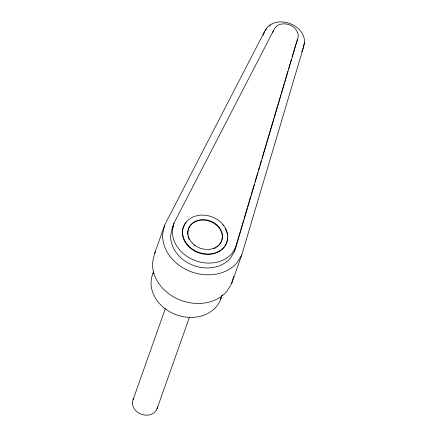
<?xml version="1.0" encoding="UTF-8"?>
<svg xmlns="http://www.w3.org/2000/svg" width="437" height="437" viewBox="0 0 437 437"><rect width="100%" height="100%" fill="white"/><g stroke="black" fill="none" stroke-linecap="round" stroke-linejoin="round"><path stroke-width="0.66" d="M154.523 253.733L152.573 262.304A41.357 34.042 19.5 0 0 180.394 300.126A41.357 34.042 19.5 0 0 227.071 291.124L231.615 283.553L241.748 254.94L303.639 46.754C310.357 25.346 274.136 11.624 264.483 31.606L164.656 225.121L154.523 253.733L155.463 251.914M164.656 225.121L162.701 233.691A41.357 34.042 19.5 0 0 190.527 271.514A41.357 34.042 19.5 0 0 237.198 262.511L241.748 254.94M172.315 227.89L170.714 234.926A33.185 27.318 19.5 0 0 193.039 265.275A33.185 27.318 19.5 0 0 230.49 258.048L234.221 251.838L235.947 246.965L298.263 36.659A12.897 10.614 19.5 0 0 289.589 24.865A12.897 10.614 19.5 0 0 275.031 27.673L174.035 223.017L172.315 227.89L173.249 226.071M174.035 223.017L172.435 230.053A33.185 27.318 19.5 0 0 194.765 260.403A33.185 27.318 19.5 0 0 232.216 253.176L235.947 246.965M234.221 251.838L240.252 231.561M240.64 230.25L243.753 219.784M244.141 218.478L247.249 208.012M247.642 206.706L250.751 196.24M251.138 194.929L254.252 184.463M255.028 181.847L257.754 172.691M258.529 170.075L259.502 166.803M259.889 165.497L261.255 160.92M262.031 158.303L273.895 118.4M274.283 117.094L277.391 106.628M277.785 105.322L280.893 94.856M281.281 93.545L284.394 83.079M284.782 81.774L287.896 71.307M288.671 68.691L291.392 59.536M292.173 56.919L293.145 53.647M293.533 52.336L295.865 44.492M153.518 271.863L152.857 273.731A36.233 29.825 19.5 0 0 175.499 314.476A36.233 29.825 19.5 0 0 220.428 299.869L221.592 295.953M231.615 283.553L233.751 276.375M133.061 399.74L165.366 308.517M263.134 35.424L264.483 31.606M265.701 30.623L266.603 28.077M269.678 26.231L270.126 24.958M272.601 32.72L273.464 30.284M156.965 408.983L189.494 317.12M296.084 43.88L297.592 39.62M303.425 45.94L304.551 42.76M301.836 51.839L303.639 46.754M220.428 299.869L222.193 294.888M152.857 273.731L153.48 272.524M227.584 237.209A23.008 18.938 19.5 0 1 198.622 252.832A23.008 18.938 19.5 0 1 186.096 222.428M222.69 224.864A23.008 18.938 19.5 0 1 223.482 225.853M225.17 228.436A23.008 18.938 19.5 0 1 226.95 232.763M227.114 233.391A23.008 18.938 19.5 0 1 227.458 235.297M187.806 234.926A17.627 14.508 19.5 0 1 211.126 221.816A17.627 14.508 19.5 0 1 216.517 247.233M215.523 247.828A17.627 14.508 19.5 0 1 213.912 248.598M194.973 245.987A17.627 14.508 19.5 0 1 193.941 245.206M189.216 239.405A17.627 14.508 19.5 0 1 188.047 236.22M157.522 406.847A12.815 10.548 19.5 0 1 141.386 414.271A12.815 10.548 19.5 0 1 133.826 398.265M188.298 245.605A23.008 18.938 19.5 0 0 226.612 242.835A23.008 18.938 19.5 0 0 200.556 215.168A23.008 18.938 19.5 0 0 188.298 245.605M192.242 243.016A17.627 14.508 19.5 0 0 221.592 240.896A17.627 14.508 19.5 0 0 201.632 219.696A17.627 14.508 19.5 0 0 192.242 243.016"/></g></svg>
